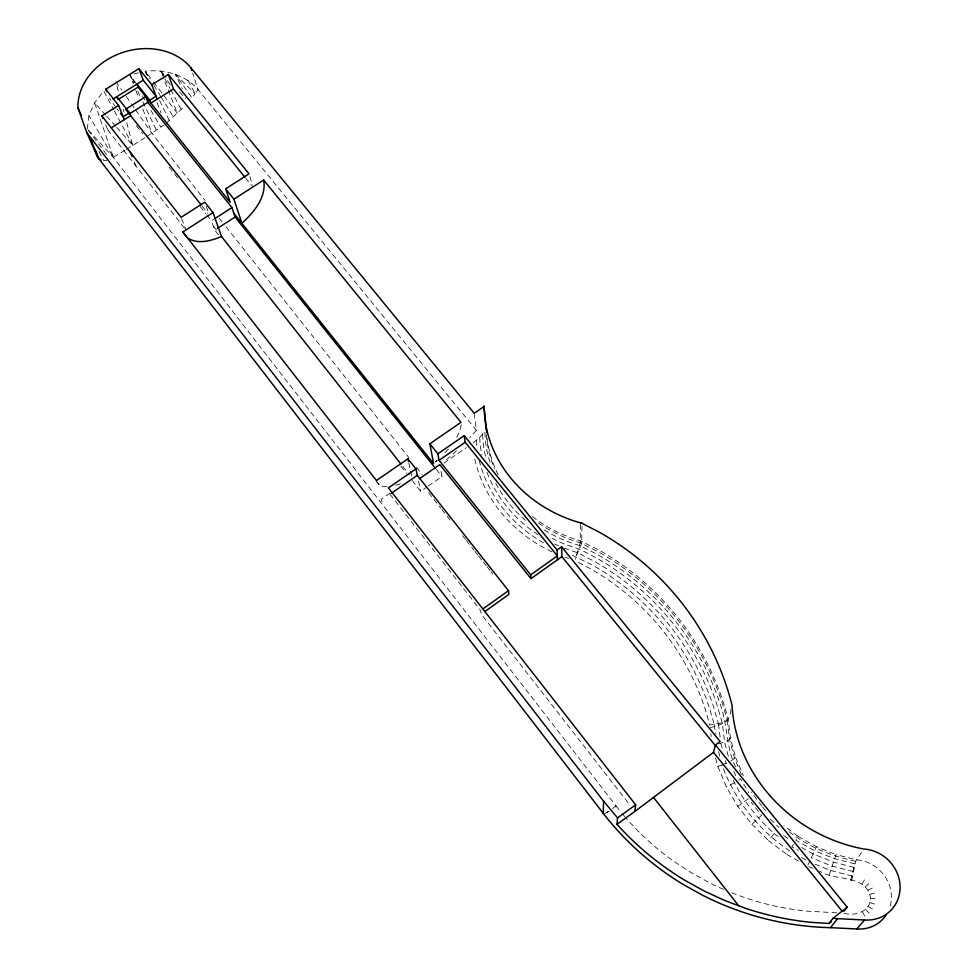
<?xml version="1.0" encoding="UTF-8"?>
<svg xmlns="http://www.w3.org/2000/svg" width="978" height="978" viewBox="0 0 978 978"><rect width="100%" height="100%" fill="white"/><g stroke="black" fill="none" stroke-linecap="round" stroke-linejoin="round"><path stroke-width="0.73" stroke-dasharray="4.89 3.67" d="M581.996 526.298L581.702 543.255L574.868 559.086M580.345 524.355L580.211 542.741L575.467 559.282M844.038 913.171C856.471 917.266 874.173 909.32 869.76 894.222C862.217 874.21 834.833 881.361 819.674 871.08M87.262 128.913L88.961 115.538L94.597 102.641L103.766 91.076L113.656 109.634M851.642 880.726L855.616 861.288L862.254 851.422M850.628 880.457L854.796 863.867L834.246 858.598L814.478 850.64L795.921 840.2L798.121 836.422L783.745 825.664M730.859 709.331C731.397 722.192 720.236 725.04 710.517 727.583M829.185 874.931L835.994 854.576L856.337 859.784A36.064 33.374 43.7 0 1 889.479 908.317M807.901 865.065L816.459 846.728L835.994 854.576M862.107 883.916L864.515 879.919M793.341 844.442L791.874 846.838L798.317 850.469M798.513 861.068L787.045 854.576L789.478 850.689C758.659 830.175 734.356 800.041 722.094 765.004L717.791 766.361L715.554 757.913M532.472 516.555A133.338 120.783 2 0 0 580.357 540.846L597.974 549.526A278.583 273.95 -26.1 0 1 728.109 719.209L730.48 738.414L735.59 757.4L730.774 761.251M473.352 442.716L479.672 437.472L484.795 431.359L485.516 441.995A134.756 122.152 2 0 0 490.614 464.11M730.48 738.414L727.546 740.945L716.642 744.454M733.182 780.065C742.852 800.603 757.363 818.5 774.221 833.586L768.402 840.542L787.045 854.576M474.196 413.278L476.359 430.344L469.831 437.582M166.272 123.204L185.038 105.881M865.493 886.704L868.88 883.525M437.557 459.892L435.344 461.958L437.777 460.271M717.791 766.361L726.361 786.862L737.791 806.324L751.886 824.344L761.507 815.371L751.226 802.302M748.427 798.733L737.791 806.324M616.458 806.434L616.03 805.933L612.607 808.586L616.458 806.434A257.458 237.85 24.4 0 0 621.189 812.363M146.847 136.553L164.133 124.866M738.72 780.102L740.578 778.794L748.793 792.681M443.914 463.12L466.213 447.716M412.178 480.516L420.674 491.298L426.934 486.958M428.193 486.09L441.97 476.555L440.626 469.085M390.173 493.132L381.371 499.208L382.985 505.235M218.571 234.903L214.793 230.111L211.444 220.783L214.011 219.133M125.025 150.245L110.172 159.243M126.321 149.438L145.563 137.36M184.39 228.167L107.825 129.976L110.355 128.399M538.389 522.949A133.485 120.966 2 0 0 580.211 542.741L597.656 551.47A277.324 272.776 -26.2 0 1 727.192 720.444L722.204 722.803L709.784 725.016L705.089 708.732A259.243 255.087 -26.6 0 0 589.563 568.255L577.643 561.959M608.512 811.361L606.702 812.449L609.636 811.068M734.344 782.84L726.361 786.862M868.097 890.225L872.254 888.061M722.094 765.004L729.808 761.801M604.673 813.451L606.825 812.596M134.133 73.863L138.301 72.873M869.76 894.222L874.393 893.232M106.871 160.306L103.778 160.636L98.277 150.062M146.333 74.071L145.257 71.223C164.487 69.096 185.099 74.609 198.082 89.597L476.359 430.344M870.347 898.452L875.176 898.684M836.752 912.816L806.984 911.129A257.458 237.85 24.4 0 1 731.703 892.767M855.616 861.288C831.642 856.227 808.268 846.789 788.904 831.581M853.941 867.352L833.06 861.997L812.95 853.892L800.371 846.801M853.085 871.52L831.765 866.031L811.178 857.73M852.303 876.08L830.444 870.444L814.943 864.173M869.833 902.608L874.503 904.039M564.061 548.145L578.084 552.912L593.719 560.993A268.021 263.73 -26.6 0 1 713.28 705.908L718.842 725.065M572.118 555.272L591.714 564.697A263.705 259.488 -26.6 0 1 709.294 707.436L714.784 726.434M564.942 557.118L568.915 558.475M808.794 866.679L812.877 868.33M798.121 836.422L816.459 846.728M801.373 857.413L806.654 860.408M868.244 906.398L872.462 908.953M783.72 835.493L788.317 838.941M774.221 833.586L780.114 837.999M770.358 819.099L778.953 827.486M751.886 824.344L768.402 840.542M175.27 74.108L195.087 93.766L191.92 97.886L175.27 74.108L182.238 88.668M865.677 909.577L869.149 913.061M88.277 130.013L113.448 157.531L616.03 805.933M163.681 74.279L160.698 70.966L162.372 75.22M179.61 91.969L185.576 98.607M105.636 115.025L94.597 102.641L113.448 157.531L88.961 115.538M106.651 116.15L115.685 126.272M116.688 127.397L132.751 145.404L126.211 120.759M245.564 178.02L252.3 186.333M436.274 469.416L441.97 476.555M135.612 109.939L151.969 133.326L205.062 200.356M219.292 218.302L222.128 221.896M225.93 226.688L408.926 457.667M416.518 467.252L422.203 474.428M202.067 206.065L207.703 213.192M428.596 492.716L440.882 508.267M441.824 509.452L451.274 521.421M462.618 535.773L465.442 539.355M466.396 540.553L473.951 550.125M474.892 551.323L477.729 554.905M478.682 556.103L482.46 560.883M483.401 562.081L486.237 565.675M487.178 566.873L490.015 570.455M490.956 571.653L492.851 574.049M761.948 806.141L751.361 792.094M762.852 807.302L765.591 810.762M136.26 125.539L142.837 133.876M169.157 167.214L178.558 179.108M200.172 206.492L205.808 213.644M206.749 214.83L211.444 220.783M213.424 226.273L217.911 231.969M402.777 466.359L409.391 474.746M400.846 466.139L406.506 473.328M115.893 107.531L109.402 98.081M116.798 108.68L118.619 110.991M389.99 494.196L480.65 610.516L481.213 614.123L630.187 805.42M376.432 481.115L379.232 484.709M147.213 75.233L145.257 71.223L152.629 80.881M153.546 82.091L177.519 113.497L162.935 76.639M88.179 130.135L108.338 156.822M136.125 83.46L129.964 74.854L133.179 83.411M170.258 84.683L160.698 70.966L169.952 88.35M115.82 81.614L121.847 90.233M126.15 96.394L130.453 102.543M131.309 103.778L134.756 108.705M145.257 71.223L149.964 78.876M153.901 85.257L160.184 95.453M160.967 96.736L173.546 117.14M862.327 911.924L864.809 916.093M134.597 82.714L129.964 74.854L133.839 82.971M142.336 95.832L145.429 101.076M150.832 110.257L160.893 127.299M580.357 540.846L581.702 543.255M114.365 110.954L132.751 145.404M170.661 89.683L181.346 109.744M188.02 80.44L195.087 93.766L198.082 89.597L192.666 73.191M159.634 100.624L169.438 120.673M137.715 91.101L140.306 96.529M142.886 101.944L156.468 130.392M735.59 757.4L743.378 775.798M741.361 774.466L734.686 758.671L729.564 739.649L727.192 720.444M735.517 766.825C725.676 746.581 727.84 723.341 719.612 702.595A275.099 270.637 -26.4 0 0 596.8 554.159L579.673 545.541A134.756 122.152 2 0 1 541.347 528.144M733.806 771.275L736.654 778.048M105.648 124.854L107.825 129.976M134.292 161.969L135.991 166.113M181.639 218.644L185.734 229.231M157.128 102.641L160.905 112.629M135.869 90.538L138.546 97.666M142.837 109.084L151.969 133.326M206.211 206.199L208.62 212.898M249.879 176.578L252.41 184.781M728.317 756.214L724.576 742.241L722.424 723.561L716.801 704.258A271.908 267.532 -26.5 0 0 595.455 557.399L579.685 549.269L565.321 544.379A137.054 124.292 2 0 1 549.734 537.105M720.859 743.439L722.766 750.578M725.431 760.591L726.189 763.439M718.585 751.789L719.759 756.19M116.969 85.966L118.9 93.216M123.13 109.157L123.9 112.054M408.877 462.997L410.393 469.966M410.699 471.359L411.921 476.934M418.511 481.029L420.674 491.298M718.475 723.781L720.346 739.209M714.233 724.539L715.383 733.989M710.823 733.683L711.165 736.568M486.482 434.501L486.873 440.247A133.485 120.966 2 0 0 494.403 468.792M482.606 434.33L483.23 443.633A137.054 124.292 2 0 0 486.286 459.183M479.672 437.472L480.186 445.051A140.111 127.091 2 0 0 481.897 455.198M476.2 440.577L476.567 446.151A143.754 130.416 2.1 0 0 476.971 449.134M461.09 424.745A52.127 19.328 -38.5 0 1 455.552 439.244M448.34 449.024A52.127 19.328 -38.5 0 1 443.12 454.746M400.381 483.804A52.127 19.328 -38.5 0 1 394.929 485.516M387.043 486.702A52.127 19.328 -38.5 0 1 376.848 481.763M551.898 551.824A147.739 134.047 2.1 0 1 474.477 457.875M723.598 889.393A257.458 237.85 24.4 0 1 709.026 882.535L691.165 872.645L674.148 861.52A257.458 237.85 24.4 0 1 626.116 818.183M625.113 817.033A257.458 237.85 24.4 0 1 622.167 813.537M498.181 474.819A133.338 120.783 2 0 1 487.117 438.511M456.506 450.821A112.36 42.665 -38.6 0 1 444.244 461.567M525.382 520.345A137.054 124.292 2 0 1 494.575 481.005M558.621 545.858A140.111 127.091 2 0 1 554.624 544.012M538.12 534.734A140.111 127.091 2 0 1 486.421 470.87M543.585 542.9A143.754 130.416 2.1 0 1 479.354 460.993"/><path stroke-width="1.47" d="M486.714 432.643L483.988 406.542L474.196 413.278L190.869 67.726A62.262 50.954 -17.5 0 0 121.406 52.91A62.262 50.954 -17.5 0 0 77.91 107.678L86.785 132.592L603.524 801.116L603.34 813.562M831.386 921.606L829.038 923.44L811.263 922.364A280.454 258.498 23.8 0 1 745.468 908.293L724.453 900.396L704.111 890.982L684.6 880.151A280.454 258.498 23.8 0 1 616.984 824.32L617.534 817.901L603.524 801.116M486.09 428.767L486.31 426.775M616.984 824.32L634.869 811.434L635.688 804.845L388.4 487.9L415.956 468.902L407.96 458.816L376.408 480.504L182.886 231.945L213.008 212.593L204.769 202.177L181.126 217.324L101.859 115.869L118.595 105.453L105.771 89.218L138.937 68.668L151.859 84.756L157.165 99.157M634.869 811.434L713.475 752.375L715.456 744.967L720.101 741.483L561.616 546.8L557.118 550.003L557.448 559.783M829.038 923.44L832.901 918.366L847.192 907.168L715.456 744.967M86.785 132.592L97.69 157.238L602.925 812.926A277.251 255.894 24.2 0 0 683.353 884.552L702.644 895.273A277.251 255.894 24.2 0 0 830.554 927.657L837.547 918.648L864.528 919.992A37.054 34.254 42.8 0 0 900.09 887.009A37.054 34.254 42.8 0 0 863.941 849.026A152.898 139.988 29.2 0 1 732.033 705.101A286.004 280.527 -24.1 0 0 598.414 531.714L580.516 522.545M843.941 911.349L847.192 907.168M830.554 927.657L856.777 928.978L864.528 919.992M617.534 817.901L635.688 804.845M483.071 608.793L508.511 590.675L417.313 475.332L415.956 468.902M530.687 574.868L557.313 555.907L465.173 442.288L464.22 435.626L437.875 453.792L439.049 460.32L530.687 574.868L530.968 578.658L561.885 556.616L561.616 546.8M484.831 611.556L508.915 594.379L508.511 590.675M419.403 478.731L439.819 464.611L530.968 578.658M391.224 493.34L417.313 475.332M439.049 460.32L465.173 442.288M233.791 213.155L433.572 463.609L429.855 443.767L460.993 422.349L263.693 180.05L233.925 199.157L241.908 223.339C253.742 212.36 266.664 197.385 263.693 180.05M215.294 218.314L231.933 207.605L147.861 102.311L145.734 96.688L125.575 109.255L128.13 112.482M217.336 228.473L235.087 217.03L231.933 207.605M168.399 74.462L173.485 88.974L150.857 103.106L149.756 100.147L136.957 84.145L138.094 87.115L230.172 202.348L225.649 188.815L249.035 173.839L168.399 74.462L151.859 84.756M123.155 116.749L129.512 112.776L116.785 96.675L117.58 98.644M149.756 100.147L156.077 96.199L143.253 80.22L138.937 68.668M129.059 114.047L147.861 102.311M111.626 127.605L130.673 115.71L129.512 112.776M117.971 99.622L138.094 87.115M112.983 99.035L143.253 80.22M400.894 463.963L221.505 236.517C210.735 240.991 197.177 244.842 186.774 237.471L182.886 231.945M832.901 918.366L837.547 918.648M582.008 523.303L580.345 522.851A136.639 123.167 1.7 0 1 484.807 418.498L483.939 405.772M94.035 147.323L97.69 157.238L101.101 160.209M464.22 435.626L557.118 550.003M561.885 556.616L715.175 745.395M713.475 752.375L842.156 911.215M173.485 88.974L244.61 176.835M225.649 188.815L233.925 199.157M429.855 443.767L437.875 453.792M235.087 217.03L435.32 468.217M130.673 115.71L201.126 204.867M120.428 113.289L122.25 115.6M653.512 797.437L738.635 905.726M77.91 107.678L81.418 115.648M101.859 115.869L102.947 118.436M105.771 89.218L106.81 91.749M130.331 152.311L132.03 156.443M118.595 105.453L124.328 119.671M95.82 150.832L99.022 159.047M91.162 139.842L96.04 153.509M213.008 212.593L221.505 236.517M190.869 67.726L191.761 70.465M407.96 458.816L408.572 461.604M886.19 914.882A36.064 33.374 43.7 0 1 856.777 928.978"/></g></svg>
